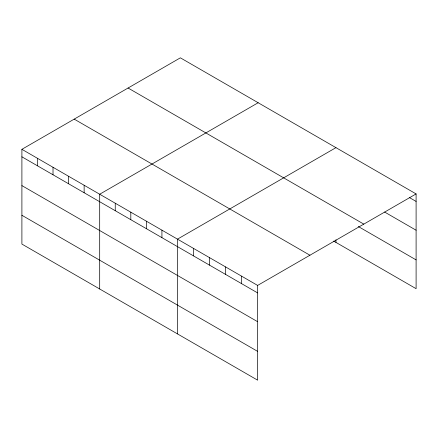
<?xml version="1.0" encoding="UTF-8"?>
<svg xmlns="http://www.w3.org/2000/svg" width="438" height="438" viewBox="0 0 438 438"><rect width="100%" height="100%" fill="white"/><g stroke="black" fill="none" stroke-linecap="round" stroke-linejoin="round"><path stroke-width="0.66" d="M21.9 149.32L257.632 285.417L257.632 380.173L21.9 244.076L21.9 149.32L180.368 57.827L416.1 193.924L416.1 288.68L333.647 241.075M258.163 102.738L99.689 194.231L99.689 288.987M335.951 147.655L177.483 239.143L177.483 333.898M257.632 285.417L416.1 193.924M409.229 197.456L416.1 201.425M384.613 212.041L416.1 230.218M128.077 88.022L363.803 224.119M358.279 226.501L416.1 259.887M74.197 119.125L309.923 255.223M21.9 156.815L257.632 292.912M21.9 185.613L257.632 321.711M21.9 215.277L257.632 351.375M335.951 239.789L335.951 242.406M241.601 276.164L241.601 283.66M225.57 266.906L225.57 274.407M209.545 257.654L209.545 265.149M193.514 248.401L193.514 255.896M161.923 230.164L161.923 237.659M146.369 221.179L146.369 228.674M130.809 212.195L130.809 219.695M115.249 203.216L115.249 210.711M84.134 185.247L84.134 192.747M68.574 176.268L68.574 183.763M53.014 167.283L53.014 174.778M37.46 158.304L37.46 165.799"/></g></svg>
